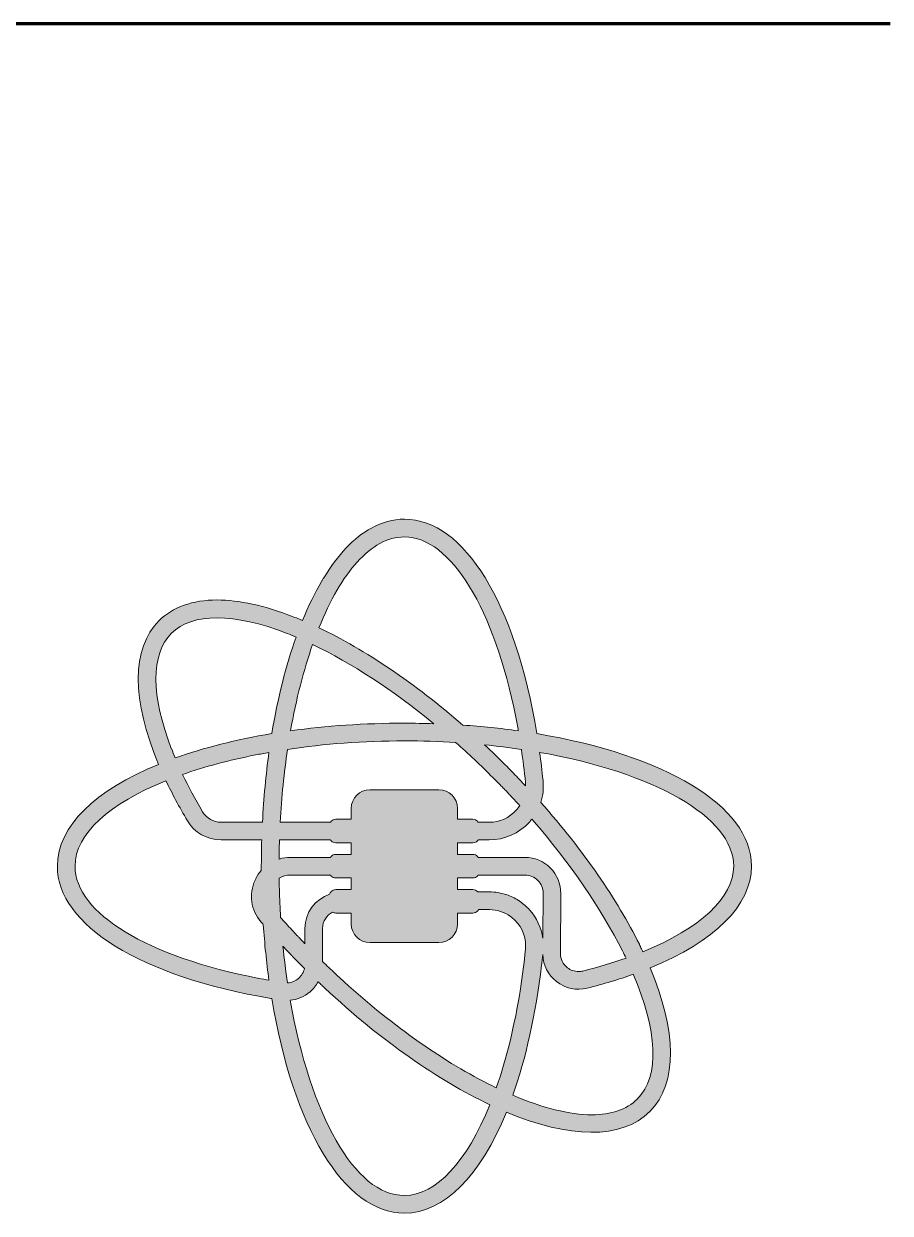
# Model space of a CAD drawing. Header units: millimetres. Extents: x -1 to 32, y -33 to 0.
# Drawn here: x 12.47 to 21, y -11.71 to 0 of the extents above; entities that cross this region are included whole.
import ezdxf

# ---------------------------------------------------------------- set-up
doc = ezdxf.new("R2010")
doc.units = ezdxf.units.MM
doc.header["$MEASUREMENT"] = 0
doc.layers.add('Calque 1', color=7, linetype='Continuous', lineweight=0)

# ---------------------------------------------------------------- blocks, each defined once
blk = doc.blocks.new('Block_0')
at = {"layer": 'Calque 1'}
h = blk.add_hatch(color=250, dxfattribs=at)
h.dxf.hatch_style = 2
edge = h.paths.add_edge_path()
edge.add_spline(control_points=[(18.566, -9.136), (18.561, -9.126), (18.556, -9.116), (18.552, -9.106), (18.548, -9.099), (18.545, -9.093), (18.542, -9.086), (18.538, -9.079), (18.535, -9.073), (18.532, -9.066), (18.532, -9.065), (18.531, -9.064), (18.531, -9.063), (18.531, -9.063), (18.531, -9.063), (18.531, -9.063), (18.312, -8.622), (17.982, -8.141), (17.56, -7.666), (17.582, -7.597), (17.59, -7.523), (17.582, -7.449), (17.573, -7.355), (17.562, -7.263), (17.549, -7.173), (18.664, -7.371), (19.459, -7.805), (19.459, -8.294), (19.459, -8.604), (19.129, -8.907), (18.566, -9.136)], knot_values=[0, 0, 0, 0, 1, 1, 1, 2, 2, 2, 3, 3, 3, 4, 4, 4, 5, 5, 5, 6, 6, 6, 7, 7, 7, 8, 8, 8, 9, 9, 9, 10, 10, 10, 10], degree=3, periodic=0)
edge = h.paths.add_edge_path()
edge.add_spline(control_points=[(18.51, -10.586), (18.405, -10.691), (18.252, -10.741), (18.063, -10.741), (17.844, -10.741), (17.578, -10.674), (17.284, -10.549), (17.412, -10.188), (17.51, -9.755), (17.568, -9.268), (17.569, -9.258), (17.57, -9.248), (17.572, -9.238), (17.573, -9.226), (17.574, -9.215), (17.576, -9.203), (17.577, -9.19), (17.578, -9.177), (17.58, -9.164), (17.583, -9.269), (17.632, -9.365), (17.715, -9.43), (17.801, -9.498), (17.911, -9.521), (18.017, -9.495), (18.179, -9.454), (18.331, -9.408), (18.471, -9.358), (18.705, -9.906), (18.737, -10.359), (18.51, -10.586)], knot_values=[0, 0, 0, 0, 1, 1, 1, 2, 2, 2, 3, 3, 3, 4, 4, 4, 5, 5, 5, 6, 6, 6, 7, 7, 7, 8, 8, 8, 9, 9, 9, 10, 10, 10, 10], degree=3, periodic=0)
edge = h.paths.add_edge_path()
edge.add_spline(control_points=[(17.122, -10.475), (17.093, -10.462), (17.064, -10.447), (17.035, -10.432), (17.035, -10.433), (17.035, -10.433), (17.035, -10.433), (16.575, -10.199), (16.066, -9.841), (15.577, -9.39), (15.574, -9.386), (15.571, -9.383), (15.567, -9.38), (15.556, -9.37), (15.544, -9.359), (15.533, -9.348), (15.514, -9.331), (15.496, -9.313), (15.478, -9.296), (15.476, -9.294), (15.474, -9.292), (15.472, -9.291), (15.452, -9.272), (15.433, -9.253), (15.414, -9.234), (15.413, -9.233), (15.412, -9.233), (15.412, -9.232), (15.412, -9.232), (15.412, -8.906), (15.412, -8.906), (15.412, -8.836), (15.452, -8.776), (15.51, -8.746), (15.519, -8.752), (15.53, -8.755), (15.542, -8.755), (15.542, -8.755), (15.644, -8.755), (15.644, -8.755), (15.644, -8.755), (15.694, -8.755), (15.694, -8.755), (15.694, -8.755), (15.694, -8.863), (15.694, -8.863), (15.694, -8.964), (15.776, -9.046), (15.877, -9.046), (15.877, -9.046), (16.557, -9.046), (16.557, -9.046), (16.658, -9.046), (16.74, -8.964), (16.74, -8.863), (16.74, -8.863), (16.74, -8.755), (16.74, -8.755), (16.74, -8.755), (16.79, -8.755), (16.79, -8.755), (16.79, -8.755), (16.892, -8.755), (16.892, -8.755), (16.91, -8.755), (16.926, -8.748), (16.937, -8.737), (16.942, -8.732), (16.945, -8.727), (16.948, -8.721), (16.948, -8.721), (17.054, -8.721), (17.054, -8.721), (17.129, -8.721), (17.202, -8.745), (17.262, -8.789), (17.265, -8.791), (17.268, -8.793), (17.271, -8.795), (17.272, -8.796), (17.273, -8.797), (17.274, -8.798), (17.36, -8.865), (17.413, -8.971), (17.411, -9.083), (17.411, -9.084), (17.411, -9.086), (17.411, -9.088), (17.411, -9.091), (17.411, -9.095), (17.411, -9.098), (17.411, -9.104), (17.41, -9.109), (17.41, -9.115), (17.396, -9.245), (17.38, -9.374), (17.36, -9.5), (17.303, -9.863), (17.222, -10.192), (17.122, -10.475)], knot_values=[0, 0, 0, 0, 1, 1, 1, 2, 2, 2, 3, 3, 3, 4, 4, 4, 5, 5, 5, 6, 6, 6, 7, 7, 7, 8, 8, 8, 9, 9, 9, 10, 10, 10, 11, 11, 11, 12, 12, 12, 13, 13, 13, 14, 14, 14, 15, 15, 15, 16, 16, 16, 17, 17, 17, 18, 18, 18, 19, 19, 19, 20, 20, 20, 21, 21, 21, 22, 22, 22, 23, 23, 23, 24, 24, 24, 25, 25, 25, 26, 26, 26, 27, 27, 27, 28, 28, 28, 29, 29, 29, 30, 30, 30, 31, 31, 31, 32, 32, 32, 33, 33, 33, 33], degree=3, periodic=0)
edge = h.paths.add_edge_path()
edge.add_spline(control_points=[(16.217, -11.536), (15.726, -11.536), (15.291, -10.735), (15.094, -9.614), (15.165, -9.607), (15.233, -9.578), (15.289, -9.531), (15.321, -9.503), (15.348, -9.469), (15.368, -9.432), (15.375, -9.439), (15.381, -9.444), (15.387, -9.45), (15.398, -9.461), (15.409, -9.471), (15.42, -9.481), (15.425, -9.486), (15.43, -9.491), (15.435, -9.496), (15.986, -10.01), (16.551, -10.402), (17.059, -10.642), (16.834, -11.198), (16.533, -11.536), (16.217, -11.536)], knot_values=[0, 0, 0, 0, 1, 1, 1, 2, 2, 2, 3, 3, 3, 4, 4, 4, 5, 5, 5, 6, 6, 6, 7, 7, 7, 8, 8, 8, 8], degree=3, periodic=0)
edge = h.paths.add_edge_path()
edge.add_spline(control_points=[(15.022, -9.083), (15.024, -9.085), (15.026, -9.087), (15.028, -9.089), (15.033, -9.095), (15.038, -9.1), (15.044, -9.106), (15.044, -9.106), (15.044, -9.106), (15.044, -9.106), (15.054, -9.117), (15.065, -9.129), (15.076, -9.14), (15.086, -9.151), (15.097, -9.161), (15.107, -9.172), (15.11, -9.176), (15.114, -9.179), (15.117, -9.183), (15.151, -9.218), (15.186, -9.254), (15.222, -9.289), (15.226, -9.293), (15.23, -9.297), (15.234, -9.301), (15.225, -9.339), (15.205, -9.373), (15.175, -9.399), (15.144, -9.425), (15.106, -9.44), (15.067, -9.442), (15.049, -9.325), (15.034, -9.205), (15.022, -9.083)], knot_values=[0, 0, 0, 0, 1, 1, 1, 2, 2, 2, 3, 3, 3, 4, 4, 4, 5, 5, 5, 6, 6, 6, 7, 7, 7, 8, 8, 8, 9, 9, 9, 10, 10, 10, 11, 11, 11, 11], degree=3, periodic=0)
edge = h.paths.add_edge_path()
edge.add_spline(control_points=[(14.99, -8.622), (14.99, -8.62), (14.99, -8.618), (14.99, -8.616), (14.989, -8.597), (14.988, -8.577), (14.988, -8.558), (14.987, -8.548), (14.987, -8.537), (14.987, -8.527), (14.987, -8.518), (14.986, -8.51), (14.986, -8.501), (14.986, -8.483), (14.985, -8.465), (14.985, -8.447), (14.985, -8.441), (14.985, -8.436), (14.985, -8.43), (14.985, -8.424), (14.984, -8.418), (14.984, -8.413), (15.017, -8.392), (15.055, -8.381), (15.097, -8.381), (15.097, -8.381), (15.489, -8.381), (15.489, -8.381), (15.491, -8.384), (15.494, -8.388), (15.497, -8.391), (15.508, -8.402), (15.524, -8.409), (15.542, -8.409), (15.542, -8.409), (15.644, -8.409), (15.644, -8.409), (15.644, -8.409), (15.694, -8.409), (15.694, -8.409), (15.694, -8.409), (15.694, -8.524), (15.694, -8.524), (15.694, -8.524), (15.644, -8.524), (15.644, -8.524), (15.644, -8.524), (15.542, -8.524), (15.542, -8.524), (15.524, -8.524), (15.508, -8.532), (15.497, -8.543), (15.49, -8.551), (15.484, -8.56), (15.481, -8.57), (15.34, -8.617), (15.238, -8.75), (15.238, -8.906), (15.238, -8.906), (15.238, -9.057), (15.238, -9.057), (15.237, -9.056), (15.236, -9.055), (15.234, -9.054), (15.221, -9.039), (15.207, -9.025), (15.194, -9.011), (15.189, -9.006), (15.185, -9.002), (15.18, -8.997), (15.174, -8.99), (15.167, -8.983), (15.16, -8.975), (15.145, -8.959), (15.129, -8.942), (15.113, -8.925), (15.112, -8.924), (15.11, -8.922), (15.109, -8.92), (15.09, -8.9), (15.072, -8.879), (15.053, -8.859), (15.053, -8.858), (15.052, -8.858), (15.052, -8.858), (15.034, -8.838), (15.017, -8.818), (14.999, -8.799), (14.996, -8.74), (14.992, -8.681), (14.99, -8.622)], knot_values=[0, 0, 0, 0, 1, 1, 1, 2, 2, 2, 3, 3, 3, 4, 4, 4, 5, 5, 5, 6, 6, 6, 7, 7, 7, 8, 8, 8, 9, 9, 9, 10, 10, 10, 11, 11, 11, 12, 12, 12, 13, 13, 13, 14, 14, 14, 15, 15, 15, 16, 16, 16, 17, 17, 17, 18, 18, 18, 19, 19, 19, 20, 20, 20, 21, 21, 21, 22, 22, 22, 23, 23, 23, 24, 24, 24, 25, 25, 25, 26, 26, 26, 27, 27, 27, 28, 28, 28, 29, 29, 29, 30, 30, 30, 30], degree=3, periodic=0)
edge = h.paths.add_edge_path()
edge.add_spline(control_points=[(14.984, -8.218), (14.984, -8.199), (14.984, -8.18), (14.985, -8.161), (14.985, -8.154), (14.985, -8.147), (14.985, -8.139), (14.985, -8.126), (14.986, -8.112), (14.986, -8.099), (14.986, -8.084), (14.987, -8.069), (14.987, -8.054), (14.987, -8.051), (14.987, -8.047), (14.987, -8.044), (14.987, -8.041), (14.988, -8.038), (14.988, -8.035), (14.988, -8.035), (15.489, -8.035), (15.489, -8.035), (15.491, -8.038), (15.494, -8.042), (15.497, -8.045), (15.508, -8.056), (15.524, -8.063), (15.542, -8.063), (15.542, -8.063), (15.644, -8.063), (15.644, -8.063), (15.644, -8.063), (15.694, -8.063), (15.694, -8.063), (15.694, -8.063), (15.694, -8.178), (15.694, -8.178), (15.694, -8.178), (15.644, -8.178), (15.644, -8.178), (15.644, -8.178), (15.542, -8.178), (15.542, -8.178), (15.524, -8.178), (15.508, -8.186), (15.497, -8.197), (15.494, -8.2), (15.491, -8.203), (15.489, -8.207), (15.489, -8.207), (15.097, -8.207), (15.097, -8.207), (15.058, -8.207), (15.02, -8.212), (14.984, -8.223), (14.984, -8.221), (14.984, -8.22), (14.984, -8.218)], knot_values=[0, 0, 0, 0, 1, 1, 1, 2, 2, 2, 3, 3, 3, 4, 4, 4, 5, 5, 5, 6, 6, 6, 7, 7, 7, 8, 8, 8, 9, 9, 9, 10, 10, 10, 11, 11, 11, 12, 12, 12, 13, 13, 13, 14, 14, 14, 15, 15, 15, 16, 16, 16, 17, 17, 17, 18, 18, 18, 19, 19, 19, 19], degree=3, periodic=0)
edge = h.paths.add_edge_path()
edge.add_spline(control_points=[(13.962, -7.228), (13.948, -7.197), (13.936, -7.166), (13.924, -7.135), (13.924, -7.135), (13.924, -7.136), (13.923, -7.136), (13.724, -6.619), (13.718, -6.208), (13.924, -6.001), (14.129, -5.797), (14.54, -5.798), (15.064, -6.002), (15.064, -6.002), (15.064, -6.002), (15.064, -6.002), (15.093, -6.013), (15.122, -6.025), (15.152, -6.038), (15.052, -6.317), (14.97, -6.637), (14.912, -6.989), (14.561, -7.047), (14.241, -7.128), (13.962, -7.228)], knot_values=[0, 0, 0, 0, 1, 1, 1, 2, 2, 2, 3, 3, 3, 4, 4, 4, 5, 5, 5, 6, 6, 6, 7, 7, 7, 8, 8, 8, 8], degree=3, periodic=0)
edge = h.paths.add_edge_path()
edge.add_spline(control_points=[(14.884, -7.174), (14.854, -7.393), (14.832, -7.623), (14.82, -7.861), (14.82, -7.861), (14.742, -7.861), (14.742, -7.861), (14.742, -7.861), (14.412, -7.861), (14.412, -7.861), (14.338, -7.861), (14.268, -7.821), (14.231, -7.758), (14.156, -7.632), (14.091, -7.509), (14.034, -7.391), (14.249, -7.315), (14.49, -7.25), (14.75, -7.199), (14.75, -7.199), (14.75, -7.199), (14.75, -7.199), (14.794, -7.19), (14.839, -7.182), (14.884, -7.174)], knot_values=[0, 0, 0, 0, 1, 1, 1, 2, 2, 2, 3, 3, 3, 4, 4, 4, 5, 5, 5, 6, 6, 6, 7, 7, 7, 8, 8, 8, 8], degree=3, periodic=0)
edge = h.paths.add_edge_path()
edge.add_spline(control_points=[(14.784, -9.398), (13.692, -9.188), (12.975, -8.757), (12.975, -8.294), (12.975, -7.972), (13.318, -7.675), (13.87, -7.452), (13.931, -7.58), (14.001, -7.711), (14.081, -7.846), (14.15, -7.963), (14.276, -8.035), (14.412, -8.035), (14.412, -8.035), (14.813, -8.035), (14.813, -8.035), (14.812, -8.071), (14.811, -8.107), (14.811, -8.143), (14.811, -8.144), (14.811, -8.144), (14.811, -8.144), (14.81, -8.168), (14.81, -8.191), (14.81, -8.215), (14.81, -8.218), (14.81, -8.221), (14.81, -8.224), (14.809, -8.247), (14.809, -8.271), (14.809, -8.294), (14.809, -8.308), (14.809, -8.322), (14.809, -8.335), (14.788, -8.359), (14.769, -8.387), (14.754, -8.416), (14.754, -8.417), (14.754, -8.417), (14.754, -8.418), (14.751, -8.422), (14.749, -8.427), (14.747, -8.432), (14.684, -8.57), (14.706, -8.727), (14.805, -8.842), (14.813, -8.851), (14.821, -8.859), (14.828, -8.868), (14.841, -9.057), (14.86, -9.24), (14.884, -9.416), (14.851, -9.41), (14.817, -9.404), (14.784, -9.397), (14.784, -9.398), (14.784, -9.398), (14.784, -9.398)], knot_values=[0, 0, 0, 0, 1, 1, 1, 2, 2, 2, 3, 3, 3, 4, 4, 4, 5, 5, 5, 6, 6, 6, 7, 7, 7, 8, 8, 8, 9, 9, 9, 10, 10, 10, 11, 11, 11, 12, 12, 12, 13, 13, 13, 14, 14, 14, 15, 15, 15, 16, 16, 16, 17, 17, 17, 18, 18, 18, 19, 19, 19, 19], degree=3, periodic=0)
edge = h.paths.add_edge_path()
edge.add_spline(control_points=[(15.314, -6.111), (15.699, -6.295), (16.106, -6.562), (16.506, -6.891), (16.411, -6.888), (16.314, -6.886), (16.217, -6.886), (15.823, -6.886), (15.446, -6.912), (15.097, -6.961), (15.152, -6.649), (15.226, -6.362), (15.314, -6.111)], knot_values=[0, 0, 0, 0, 1, 1, 1, 2, 2, 2, 3, 3, 3, 4, 4, 4, 4], degree=3, periodic=0)
edge = h.paths.add_edge_path()
edge.add_spline(control_points=[(15.753, -5.299), (15.824, -5.221), (15.899, -5.16), (15.976, -5.117), (15.976, -5.117), (15.976, -5.117), (15.976, -5.117), (16.054, -5.074), (16.135, -5.052), (16.217, -5.052), (16.677, -5.052), (17.104, -5.768), (17.314, -6.827), (17.314, -6.827), (17.314, -6.827), (17.314, -6.827), (17.323, -6.871), (17.331, -6.916), (17.339, -6.961), (17.163, -6.936), (16.98, -6.918), (16.792, -6.905), (16.321, -6.495), (15.834, -6.164), (15.376, -5.947), (15.485, -5.675), (15.613, -5.453), (15.753, -5.299)], knot_values=[0, 0, 0, 0, 1, 1, 1, 2, 2, 2, 3, 3, 3, 4, 4, 4, 5, 5, 5, 6, 6, 6, 7, 7, 7, 8, 8, 8, 9, 9, 9, 9], degree=3, periodic=0)
edge = h.paths.add_edge_path()
edge.add_spline(control_points=[(17.409, -7.467), (17.41, -7.479), (17.411, -7.491), (17.411, -7.504), (17.371, -7.461), (17.331, -7.419), (17.29, -7.377), (17.288, -7.375), (17.287, -7.373), (17.285, -7.372), (17.261, -7.347), (17.237, -7.323), (17.213, -7.298), (17.144, -7.23), (17.076, -7.164), (17.006, -7.099), (17.13, -7.111), (17.251, -7.126), (17.369, -7.144), (17.384, -7.249), (17.398, -7.357), (17.409, -7.467)], knot_values=[0, 0, 0, 0, 1, 1, 1, 2, 2, 2, 3, 3, 3, 4, 4, 4, 5, 5, 5, 6, 6, 6, 7, 7, 7, 7], degree=3, periodic=0)
edge = h.paths.add_edge_path()
edge.add_spline(control_points=[(16.74, -8.409), (16.74, -8.409), (16.79, -8.409), (16.79, -8.409), (16.79, -8.409), (16.892, -8.409), (16.892, -8.409), (16.91, -8.409), (16.926, -8.402), (16.937, -8.391), (16.94, -8.388), (16.943, -8.384), (16.945, -8.381), (16.945, -8.381), (17.404, -8.381), (17.404, -8.381), (17.452, -8.381), (17.497, -8.4), (17.531, -8.434), (17.565, -8.468), (17.583, -8.513), (17.583, -8.561), (17.583, -8.561), (17.58, -9.004), (17.58, -9.004), (17.566, -8.9), (17.52, -8.802), (17.449, -8.723), (17.421, -8.692), (17.39, -8.665), (17.357, -8.642), (17.352, -8.639), (17.348, -8.636), (17.343, -8.633), (17.342, -8.632), (17.342, -8.632), (17.341, -8.631), (17.304, -8.608), (17.265, -8.588), (17.222, -8.574), (17.222, -8.574), (17.222, -8.575), (17.222, -8.575), (17.168, -8.557), (17.112, -8.547), (17.054, -8.547), (17.054, -8.547), (16.941, -8.547), (16.941, -8.547), (16.94, -8.546), (16.938, -8.544), (16.937, -8.543), (16.926, -8.532), (16.91, -8.524), (16.892, -8.524), (16.892, -8.524), (16.79, -8.524), (16.79, -8.524), (16.79, -8.524), (16.74, -8.524), (16.74, -8.524), (16.74, -8.524), (16.74, -8.409), (16.74, -8.409)], knot_values=[0, 0, 0, 0, 1, 1, 1, 2, 2, 2, 3, 3, 3, 4, 4, 4, 5, 5, 5, 6, 6, 6, 7, 7, 7, 8, 8, 8, 9, 9, 9, 10, 10, 10, 11, 11, 11, 12, 12, 12, 13, 13, 13, 14, 14, 14, 15, 15, 15, 16, 16, 16, 17, 17, 17, 18, 18, 18, 19, 19, 19, 20, 20, 20, 21, 21, 21, 21], degree=3, periodic=0)
edge = h.paths.add_edge_path()
edge.add_spline(control_points=[(16.557, -7.541), (16.557, -7.541), (15.877, -7.541), (15.877, -7.541), (15.776, -7.541), (15.694, -7.623), (15.694, -7.725), (15.694, -7.725), (15.694, -7.832), (15.694, -7.832), (15.694, -7.832), (15.644, -7.832), (15.644, -7.832), (15.644, -7.832), (15.542, -7.832), (15.542, -7.832), (15.524, -7.832), (15.508, -7.84), (15.497, -7.851), (15.494, -7.854), (15.491, -7.857), (15.489, -7.861), (15.489, -7.861), (14.995, -7.861), (14.995, -7.861), (15.008, -7.612), (15.033, -7.372), (15.067, -7.144), (15.426, -7.09), (15.814, -7.06), (16.217, -7.06), (16.388, -7.06), (16.557, -7.066), (16.722, -7.076), (16.846, -7.186), (16.969, -7.301), (17.089, -7.422), (17.111, -7.443), (17.132, -7.465), (17.153, -7.487), (17.163, -7.496), (17.173, -7.506), (17.183, -7.516), (17.193, -7.528), (17.204, -7.539), (17.215, -7.55), (17.228, -7.563), (17.24, -7.576), (17.253, -7.59), (17.259, -7.596), (17.264, -7.602), (17.27, -7.608), (17.298, -7.638), (17.326, -7.668), (17.353, -7.698), (17.343, -7.714), (17.332, -7.728), (17.319, -7.742), (17.251, -7.818), (17.154, -7.861), (17.053, -7.861), (17.053, -7.861), (16.945, -7.861), (16.945, -7.861), (16.943, -7.857), (16.94, -7.854), (16.937, -7.851), (16.926, -7.84), (16.91, -7.832), (16.892, -7.832), (16.892, -7.832), (16.79, -7.832), (16.79, -7.832), (16.79, -7.832), (16.74, -7.832), (16.74, -7.832), (16.74, -7.832), (16.74, -7.725), (16.74, -7.725), (16.74, -7.623), (16.658, -7.541), (16.557, -7.541)], knot_values=[0, 0, 0, 0, 1, 1, 1, 2, 2, 2, 3, 3, 3, 4, 4, 4, 5, 5, 5, 6, 6, 6, 7, 7, 7, 8, 8, 8, 9, 9, 9, 10, 10, 10, 11, 11, 11, 12, 12, 12, 13, 13, 13, 14, 14, 14, 15, 15, 15, 16, 16, 16, 17, 17, 17, 18, 18, 18, 19, 19, 19, 20, 20, 20, 21, 21, 21, 22, 22, 22, 23, 23, 23, 24, 24, 24, 25, 25, 25, 26, 26, 26, 27, 27, 27, 27], degree=3, periodic=0)
edge = h.paths.add_edge_path()
edge.add_spline(control_points=[(17.472, -7.831), (17.854, -8.27), (18.158, -8.718), (18.364, -9.128), (18.364, -9.128), (18.364, -9.128), (18.364, -9.128), (18.376, -9.152), (18.387, -9.175), (18.399, -9.199), (18.268, -9.245), (18.126, -9.288), (17.975, -9.326), (17.96, -9.33), (17.946, -9.331), (17.932, -9.331), (17.893, -9.331), (17.854, -9.318), (17.823, -9.293), (17.779, -9.259), (17.753, -9.207), (17.754, -9.15), (17.754, -9.15), (17.757, -8.562), (17.757, -8.562), (17.758, -8.467), (17.721, -8.378), (17.654, -8.311), (17.588, -8.244), (17.499, -8.207), (17.404, -8.207), (17.404, -8.207), (16.945, -8.207), (16.945, -8.207), (16.943, -8.203), (16.94, -8.2), (16.937, -8.197), (16.926, -8.186), (16.91, -8.178), (16.892, -8.178), (16.892, -8.178), (16.79, -8.178), (16.79, -8.178), (16.79, -8.178), (16.74, -8.178), (16.74, -8.178), (16.74, -8.178), (16.74, -8.063), (16.74, -8.063), (16.74, -8.063), (16.79, -8.063), (16.79, -8.063), (16.79, -8.063), (16.892, -8.063), (16.892, -8.063), (16.91, -8.063), (16.926, -8.056), (16.937, -8.045), (16.94, -8.042), (16.943, -8.038), (16.945, -8.035), (16.945, -8.035), (17.053, -8.035), (17.053, -8.035), (17.203, -8.035), (17.348, -7.971), (17.448, -7.859), (17.456, -7.85), (17.464, -7.841), (17.472, -7.831)], knot_values=[0, 0, 0, 0, 1, 1, 1, 2, 2, 2, 3, 3, 3, 4, 4, 4, 5, 5, 5, 6, 6, 6, 7, 7, 7, 8, 8, 8, 9, 9, 9, 10, 10, 10, 11, 11, 11, 12, 12, 12, 13, 13, 13, 14, 14, 14, 15, 15, 15, 16, 16, 16, 17, 17, 17, 18, 18, 18, 19, 19, 19, 20, 20, 20, 21, 21, 21, 22, 22, 22, 23, 23, 23, 23], degree=3, periodic=0)
edge = h.paths.add_edge_path()
edge.add_spline(control_points=[(17.521, -6.989), (17.31, -5.708), (16.808, -4.877), (16.217, -4.877), (16.105, -4.877), (15.996, -4.908), (15.892, -4.965), (15.892, -4.965), (15.892, -4.965), (15.892, -4.965), (15.72, -5.059), (15.562, -5.228), (15.423, -5.456), (15.418, -5.464), (15.413, -5.472), (15.409, -5.48), (15.407, -5.483), (15.404, -5.487), (15.402, -5.491), (15.335, -5.605), (15.272, -5.734), (15.214, -5.875), (15.204, -5.871), (15.194, -5.866), (15.185, -5.862), (15.164, -5.854), (15.144, -5.846), (15.124, -5.838), (15.124, -5.838), (15.124, -5.838), (15.124, -5.838), (14.842, -5.728), (14.588, -5.673), (14.372, -5.673), (14.132, -5.673), (13.938, -5.742), (13.801, -5.878), (13.529, -6.15), (13.533, -6.659), (13.798, -7.291), (13.179, -7.544), (12.801, -7.897), (12.801, -8.294), (12.801, -8.874), (13.622, -9.381), (14.903, -9.596), (14.906, -9.596), (14.909, -9.597), (14.912, -9.597), (15.119, -10.848), (15.619, -11.71), (16.217, -11.71), (16.611, -11.71), (16.966, -11.341), (17.221, -10.715), (17.837, -10.972), (18.353, -10.989), (18.633, -10.71), (18.913, -10.429), (18.895, -9.912), (18.637, -9.295), (19.271, -9.036), (19.634, -8.68), (19.634, -8.294), (19.634, -7.696), (18.772, -7.196), (17.521, -6.989)], knot_values=[0, 0, 0, 0, 1, 1, 1, 2, 2, 2, 3, 3, 3, 4, 4, 4, 5, 5, 5, 6, 6, 6, 7, 7, 7, 8, 8, 8, 9, 9, 9, 10, 10, 10, 11, 11, 11, 12, 12, 12, 13, 13, 13, 14, 14, 14, 15, 15, 15, 16, 16, 16, 17, 17, 17, 18, 18, 18, 19, 19, 19, 20, 20, 20, 21, 21, 21, 22, 22, 22, 22], degree=3, periodic=0)
at = {"layer": 'Calque 1', "color": 1, "lineweight": 70}
blk.add_line((21, 0), (1, 0), dxfattribs=at)
at = {"layer": 'Calque 1'}
for points, knots in [([(17.521, -6.989), (17.31, -5.708), (16.808, -4.877), (16.217, -4.877), (16.105, -4.877), (15.996, -4.908), (15.892, -4.965), (15.892, -4.965), (15.892, -4.965), (15.892, -4.965), (15.72, -5.059), (15.562, -5.228), (15.423, -5.456), (15.418, -5.464), (15.413, -5.472), (15.409, -5.48), (15.407, -5.483), (15.404, -5.487), (15.402, -5.491), (15.335, -5.605), (15.272, -5.734), (15.214, -5.875), (15.204, -5.871), (15.194, -5.866), (15.185, -5.862), (15.164, -5.854), (15.144, -5.846), (15.124, -5.838), (15.124, -5.838), (15.124, -5.838), (15.124, -5.838), (14.842, -5.728), (14.588, -5.673), (14.372, -5.673), (14.132, -5.673), (13.938, -5.742), (13.801, -5.878), (13.529, -6.15), (13.533, -6.659), (13.798, -7.291), (13.179, -7.544), (12.801, -7.897), (12.801, -8.294), (12.801, -8.874), (13.622, -9.381), (14.903, -9.596), (14.906, -9.596), (14.909, -9.597), (14.912, -9.597), (15.119, -10.848), (15.619, -11.71), (16.217, -11.71), (16.611, -11.71), (16.966, -11.341), (17.221, -10.715), (17.837, -10.972), (18.353, -10.989), (18.633, -10.71), (18.913, -10.429), (18.895, -9.912), (18.637, -9.295), (19.271, -9.036), (19.634, -8.68), (19.634, -8.294), (19.634, -7.696), (18.772, -7.196), (17.521, -6.989)], [0, 0, 0, 0, 1, 1, 1, 2, 2, 2, 3, 3, 3, 4, 4, 4, 5, 5, 5, 6, 6, 6, 7, 7, 7, 8, 8, 8, 9, 9, 9, 10, 10, 10, 11, 11, 11, 12, 12, 12, 13, 13, 13, 14, 14, 14, 15, 15, 15, 16, 16, 16, 17, 17, 17, 18, 18, 18, 19, 19, 19, 20, 20, 20, 21, 21, 21, 22, 22, 22, 22]), ([(15.753, -5.299), (15.824, -5.221), (15.899, -5.16), (15.976, -5.117), (15.976, -5.117), (15.976, -5.117), (15.976, -5.117), (16.054, -5.074), (16.135, -5.052), (16.217, -5.052), (16.677, -5.052), (17.104, -5.768), (17.314, -6.827), (17.314, -6.827), (17.314, -6.827), (17.314, -6.827), (17.323, -6.871), (17.331, -6.916), (17.339, -6.961), (17.163, -6.936), (16.98, -6.918), (16.792, -6.905), (16.321, -6.495), (15.834, -6.164), (15.376, -5.947), (15.485, -5.675), (15.613, -5.453), (15.753, -5.299)], [0, 0, 0, 0, 1, 1, 1, 2, 2, 2, 3, 3, 3, 4, 4, 4, 5, 5, 5, 6, 6, 6, 7, 7, 7, 8, 8, 8, 9, 9, 9, 9]), ([(13.962, -7.228), (13.948, -7.197), (13.936, -7.166), (13.924, -7.135), (13.924, -7.135), (13.924, -7.136), (13.923, -7.136), (13.724, -6.619), (13.718, -6.208), (13.924, -6.001), (14.129, -5.797), (14.54, -5.798), (15.064, -6.002), (15.064, -6.002), (15.064, -6.002), (15.064, -6.002), (15.093, -6.013), (15.122, -6.025), (15.152, -6.038), (15.052, -6.317), (14.97, -6.637), (14.912, -6.989), (14.561, -7.047), (14.241, -7.128), (13.962, -7.228)], [0, 0, 0, 0, 1, 1, 1, 2, 2, 2, 3, 3, 3, 4, 4, 4, 5, 5, 5, 6, 6, 6, 7, 7, 7, 8, 8, 8, 8]), ([(15.314, -6.111), (15.699, -6.295), (16.106, -6.562), (16.506, -6.891), (16.411, -6.888), (16.314, -6.886), (16.217, -6.886), (15.823, -6.886), (15.446, -6.912), (15.097, -6.961), (15.152, -6.649), (15.226, -6.362), (15.314, -6.111)], [0, 0, 0, 0, 1, 1, 1, 2, 2, 2, 3, 3, 3, 4, 4, 4, 4]), ([(16.557, -7.541), (16.557, -7.541), (15.877, -7.541), (15.877, -7.541), (15.776, -7.541), (15.694, -7.623), (15.694, -7.725), (15.694, -7.725), (15.694, -7.832), (15.694, -7.832), (15.694, -7.832), (15.644, -7.832), (15.644, -7.832), (15.644, -7.832), (15.542, -7.832), (15.542, -7.832), (15.524, -7.832), (15.508, -7.84), (15.497, -7.851), (15.494, -7.854), (15.491, -7.857), (15.489, -7.861), (15.489, -7.861), (14.995, -7.861), (14.995, -7.861), (15.008, -7.612), (15.033, -7.372), (15.067, -7.144), (15.426, -7.09), (15.814, -7.06), (16.217, -7.06), (16.388, -7.06), (16.557, -7.066), (16.722, -7.076), (16.846, -7.186), (16.969, -7.301), (17.089, -7.422), (17.111, -7.443), (17.132, -7.465), (17.153, -7.487), (17.163, -7.496), (17.173, -7.506), (17.183, -7.516), (17.193, -7.528), (17.204, -7.539), (17.215, -7.55), (17.228, -7.563), (17.24, -7.576), (17.253, -7.59), (17.259, -7.596), (17.264, -7.602), (17.27, -7.608), (17.298, -7.638), (17.326, -7.668), (17.353, -7.698), (17.343, -7.714), (17.332, -7.728), (17.319, -7.742), (17.251, -7.818), (17.154, -7.861), (17.053, -7.861), (17.053, -7.861), (16.945, -7.861), (16.945, -7.861), (16.943, -7.857), (16.94, -7.854), (16.937, -7.851), (16.926, -7.84), (16.91, -7.832), (16.892, -7.832), (16.892, -7.832), (16.79, -7.832), (16.79, -7.832), (16.79, -7.832), (16.74, -7.832), (16.74, -7.832), (16.74, -7.832), (16.74, -7.725), (16.74, -7.725), (16.74, -7.623), (16.658, -7.541), (16.557, -7.541)], [0, 0, 0, 0, 1, 1, 1, 2, 2, 2, 3, 3, 3, 4, 4, 4, 5, 5, 5, 6, 6, 6, 7, 7, 7, 8, 8, 8, 9, 9, 9, 10, 10, 10, 11, 11, 11, 12, 12, 12, 13, 13, 13, 14, 14, 14, 15, 15, 15, 16, 16, 16, 17, 17, 17, 18, 18, 18, 19, 19, 19, 20, 20, 20, 21, 21, 21, 22, 22, 22, 23, 23, 23, 24, 24, 24, 25, 25, 25, 26, 26, 26, 27, 27, 27, 27]), ([(17.409, -7.467), (17.41, -7.479), (17.411, -7.491), (17.411, -7.504), (17.371, -7.461), (17.331, -7.419), (17.29, -7.377), (17.288, -7.375), (17.287, -7.373), (17.285, -7.372), (17.261, -7.347), (17.237, -7.323), (17.213, -7.298), (17.144, -7.23), (17.076, -7.164), (17.006, -7.099), (17.13, -7.111), (17.251, -7.126), (17.369, -7.144), (17.384, -7.249), (17.398, -7.357), (17.409, -7.467)], [0, 0, 0, 0, 1, 1, 1, 2, 2, 2, 3, 3, 3, 4, 4, 4, 5, 5, 5, 6, 6, 6, 7, 7, 7, 7]), ([(14.884, -7.174), (14.854, -7.393), (14.832, -7.623), (14.82, -7.861), (14.82, -7.861), (14.742, -7.861), (14.742, -7.861), (14.742, -7.861), (14.412, -7.861), (14.412, -7.861), (14.338, -7.861), (14.268, -7.821), (14.231, -7.758), (14.156, -7.632), (14.091, -7.509), (14.034, -7.391), (14.249, -7.315), (14.49, -7.25), (14.75, -7.199), (14.75, -7.199), (14.75, -7.199), (14.75, -7.199), (14.794, -7.19), (14.839, -7.182), (14.884, -7.174)], [0, 0, 0, 0, 1, 1, 1, 2, 2, 2, 3, 3, 3, 4, 4, 4, 5, 5, 5, 6, 6, 6, 7, 7, 7, 8, 8, 8, 8]), ([(18.566, -9.136), (18.561, -9.126), (18.556, -9.116), (18.552, -9.106), (18.548, -9.099), (18.545, -9.093), (18.542, -9.086), (18.538, -9.079), (18.535, -9.073), (18.532, -9.066), (18.532, -9.065), (18.531, -9.064), (18.531, -9.063), (18.531, -9.063), (18.531, -9.063), (18.531, -9.063), (18.312, -8.622), (17.982, -8.141), (17.56, -7.666), (17.582, -7.597), (17.59, -7.523), (17.582, -7.449), (17.573, -7.355), (17.562, -7.263), (17.549, -7.173), (18.664, -7.371), (19.459, -7.805), (19.459, -8.294), (19.459, -8.604), (19.129, -8.907), (18.566, -9.136)], [0, 0, 0, 0, 1, 1, 1, 2, 2, 2, 3, 3, 3, 4, 4, 4, 5, 5, 5, 6, 6, 6, 7, 7, 7, 8, 8, 8, 9, 9, 9, 10, 10, 10, 10]), ([(14.784, -9.398), (13.692, -9.188), (12.975, -8.757), (12.975, -8.294), (12.975, -7.972), (13.318, -7.675), (13.87, -7.452), (13.931, -7.58), (14.001, -7.711), (14.081, -7.846), (14.15, -7.963), (14.276, -8.035), (14.412, -8.035), (14.412, -8.035), (14.813, -8.035), (14.813, -8.035), (14.812, -8.071), (14.811, -8.107), (14.811, -8.143), (14.811, -8.144), (14.811, -8.144), (14.811, -8.144), (14.81, -8.168), (14.81, -8.191), (14.81, -8.215), (14.81, -8.218), (14.81, -8.221), (14.81, -8.224), (14.809, -8.247), (14.809, -8.271), (14.809, -8.294), (14.809, -8.308), (14.809, -8.322), (14.809, -8.335), (14.788, -8.359), (14.769, -8.387), (14.754, -8.416), (14.754, -8.417), (14.754, -8.417), (14.754, -8.418), (14.751, -8.422), (14.749, -8.427), (14.747, -8.432), (14.684, -8.57), (14.706, -8.727), (14.805, -8.842), (14.813, -8.851), (14.821, -8.859), (14.828, -8.868), (14.841, -9.057), (14.86, -9.24), (14.884, -9.416), (14.851, -9.41), (14.817, -9.404), (14.784, -9.397), (14.784, -9.398), (14.784, -9.398), (14.784, -9.398)], [0, 0, 0, 0, 1, 1, 1, 2, 2, 2, 3, 3, 3, 4, 4, 4, 5, 5, 5, 6, 6, 6, 7, 7, 7, 8, 8, 8, 9, 9, 9, 10, 10, 10, 11, 11, 11, 12, 12, 12, 13, 13, 13, 14, 14, 14, 15, 15, 15, 16, 16, 16, 17, 17, 17, 18, 18, 18, 19, 19, 19, 19]), ([(17.472, -7.831), (17.854, -8.27), (18.158, -8.718), (18.364, -9.128), (18.364, -9.128), (18.364, -9.128), (18.364, -9.128), (18.376, -9.152), (18.387, -9.175), (18.399, -9.199), (18.268, -9.245), (18.126, -9.288), (17.975, -9.326), (17.96, -9.33), (17.946, -9.331), (17.932, -9.331), (17.893, -9.331), (17.854, -9.318), (17.823, -9.293), (17.779, -9.259), (17.753, -9.207), (17.754, -9.15), (17.754, -9.15), (17.757, -8.562), (17.757, -8.562), (17.758, -8.467), (17.721, -8.378), (17.654, -8.311), (17.588, -8.244), (17.499, -8.207), (17.404, -8.207), (17.404, -8.207), (16.945, -8.207), (16.945, -8.207), (16.943, -8.203), (16.94, -8.2), (16.937, -8.197), (16.926, -8.186), (16.91, -8.178), (16.892, -8.178), (16.892, -8.178), (16.79, -8.178), (16.79, -8.178), (16.79, -8.178), (16.74, -8.178), (16.74, -8.178), (16.74, -8.178), (16.74, -8.063), (16.74, -8.063), (16.74, -8.063), (16.79, -8.063), (16.79, -8.063), (16.79, -8.063), (16.892, -8.063), (16.892, -8.063), (16.91, -8.063), (16.926, -8.056), (16.937, -8.045), (16.94, -8.042), (16.943, -8.038), (16.945, -8.035), (16.945, -8.035), (17.053, -8.035), (17.053, -8.035), (17.203, -8.035), (17.348, -7.971), (17.448, -7.859), (17.456, -7.85), (17.464, -7.841), (17.472, -7.831)], [0, 0, 0, 0, 1, 1, 1, 2, 2, 2, 3, 3, 3, 4, 4, 4, 5, 5, 5, 6, 6, 6, 7, 7, 7, 8, 8, 8, 9, 9, 9, 10, 10, 10, 11, 11, 11, 12, 12, 12, 13, 13, 13, 14, 14, 14, 15, 15, 15, 16, 16, 16, 17, 17, 17, 18, 18, 18, 19, 19, 19, 20, 20, 20, 21, 21, 21, 22, 22, 22, 23, 23, 23, 23]), ([(14.984, -8.218), (14.984, -8.199), (14.984, -8.18), (14.985, -8.161), (14.985, -8.154), (14.985, -8.147), (14.985, -8.139), (14.985, -8.126), (14.986, -8.112), (14.986, -8.099), (14.986, -8.084), (14.987, -8.069), (14.987, -8.054), (14.987, -8.051), (14.987, -8.047), (14.987, -8.044), (14.987, -8.041), (14.988, -8.038), (14.988, -8.035), (14.988, -8.035), (15.489, -8.035), (15.489, -8.035), (15.491, -8.038), (15.494, -8.042), (15.497, -8.045), (15.508, -8.056), (15.524, -8.063), (15.542, -8.063), (15.542, -8.063), (15.644, -8.063), (15.644, -8.063), (15.644, -8.063), (15.694, -8.063), (15.694, -8.063), (15.694, -8.063), (15.694, -8.178), (15.694, -8.178), (15.694, -8.178), (15.644, -8.178), (15.644, -8.178), (15.644, -8.178), (15.542, -8.178), (15.542, -8.178), (15.524, -8.178), (15.508, -8.186), (15.497, -8.197), (15.494, -8.2), (15.491, -8.203), (15.489, -8.207), (15.489, -8.207), (15.097, -8.207), (15.097, -8.207), (15.058, -8.207), (15.02, -8.212), (14.984, -8.223), (14.984, -8.221), (14.984, -8.22), (14.984, -8.218)], [0, 0, 0, 0, 1, 1, 1, 2, 2, 2, 3, 3, 3, 4, 4, 4, 5, 5, 5, 6, 6, 6, 7, 7, 7, 8, 8, 8, 9, 9, 9, 10, 10, 10, 11, 11, 11, 12, 12, 12, 13, 13, 13, 14, 14, 14, 15, 15, 15, 16, 16, 16, 17, 17, 17, 18, 18, 18, 19, 19, 19, 19]), ([(14.99, -8.622), (14.99, -8.62), (14.99, -8.618), (14.99, -8.616), (14.989, -8.597), (14.988, -8.577), (14.988, -8.558), (14.987, -8.548), (14.987, -8.537), (14.987, -8.527), (14.987, -8.518), (14.986, -8.51), (14.986, -8.501), (14.986, -8.483), (14.985, -8.465), (14.985, -8.447), (14.985, -8.441), (14.985, -8.436), (14.985, -8.43), (14.985, -8.424), (14.984, -8.418), (14.984, -8.413), (15.017, -8.392), (15.055, -8.381), (15.097, -8.381), (15.097, -8.381), (15.489, -8.381), (15.489, -8.381), (15.491, -8.384), (15.494, -8.388), (15.497, -8.391), (15.508, -8.402), (15.524, -8.409), (15.542, -8.409), (15.542, -8.409), (15.644, -8.409), (15.644, -8.409), (15.644, -8.409), (15.694, -8.409), (15.694, -8.409), (15.694, -8.409), (15.694, -8.524), (15.694, -8.524), (15.694, -8.524), (15.644, -8.524), (15.644, -8.524), (15.644, -8.524), (15.542, -8.524), (15.542, -8.524), (15.524, -8.524), (15.508, -8.532), (15.497, -8.543), (15.49, -8.551), (15.484, -8.56), (15.481, -8.57), (15.34, -8.617), (15.238, -8.75), (15.238, -8.906), (15.238, -8.906), (15.238, -9.057), (15.238, -9.057), (15.237, -9.056), (15.236, -9.055), (15.234, -9.054), (15.221, -9.039), (15.207, -9.025), (15.194, -9.011), (15.189, -9.006), (15.185, -9.002), (15.18, -8.997), (15.174, -8.99), (15.167, -8.983), (15.16, -8.975), (15.145, -8.959), (15.129, -8.942), (15.113, -8.925), (15.112, -8.924), (15.11, -8.922), (15.109, -8.92), (15.09, -8.9), (15.072, -8.879), (15.053, -8.859), (15.053, -8.858), (15.052, -8.858), (15.052, -8.858), (15.034, -8.838), (15.017, -8.818), (14.999, -8.799), (14.996, -8.74), (14.992, -8.681), (14.99, -8.622)], [0, 0, 0, 0, 1, 1, 1, 2, 2, 2, 3, 3, 3, 4, 4, 4, 5, 5, 5, 6, 6, 6, 7, 7, 7, 8, 8, 8, 9, 9, 9, 10, 10, 10, 11, 11, 11, 12, 12, 12, 13, 13, 13, 14, 14, 14, 15, 15, 15, 16, 16, 16, 17, 17, 17, 18, 18, 18, 19, 19, 19, 20, 20, 20, 21, 21, 21, 22, 22, 22, 23, 23, 23, 24, 24, 24, 25, 25, 25, 26, 26, 26, 27, 27, 27, 28, 28, 28, 29, 29, 29, 30, 30, 30, 30]), ([(16.74, -8.409), (16.74, -8.409), (16.79, -8.409), (16.79, -8.409), (16.79, -8.409), (16.892, -8.409), (16.892, -8.409), (16.91, -8.409), (16.926, -8.402), (16.937, -8.391), (16.94, -8.388), (16.943, -8.384), (16.945, -8.381), (16.945, -8.381), (17.404, -8.381), (17.404, -8.381), (17.452, -8.381), (17.497, -8.4), (17.531, -8.434), (17.565, -8.468), (17.583, -8.513), (17.583, -8.561), (17.583, -8.561), (17.58, -9.004), (17.58, -9.004), (17.566, -8.9), (17.52, -8.802), (17.449, -8.723), (17.421, -8.692), (17.39, -8.665), (17.357, -8.642), (17.352, -8.639), (17.348, -8.636), (17.343, -8.633), (17.342, -8.632), (17.342, -8.632), (17.341, -8.631), (17.304, -8.608), (17.265, -8.588), (17.222, -8.574), (17.222, -8.574), (17.222, -8.575), (17.222, -8.575), (17.168, -8.557), (17.112, -8.547), (17.054, -8.547), (17.054, -8.547), (16.941, -8.547), (16.941, -8.547), (16.94, -8.546), (16.938, -8.544), (16.937, -8.543), (16.926, -8.532), (16.91, -8.524), (16.892, -8.524), (16.892, -8.524), (16.79, -8.524), (16.79, -8.524), (16.79, -8.524), (16.74, -8.524), (16.74, -8.524), (16.74, -8.524), (16.74, -8.409), (16.74, -8.409)], [0, 0, 0, 0, 1, 1, 1, 2, 2, 2, 3, 3, 3, 4, 4, 4, 5, 5, 5, 6, 6, 6, 7, 7, 7, 8, 8, 8, 9, 9, 9, 10, 10, 10, 11, 11, 11, 12, 12, 12, 13, 13, 13, 14, 14, 14, 15, 15, 15, 16, 16, 16, 17, 17, 17, 18, 18, 18, 19, 19, 19, 20, 20, 20, 21, 21, 21, 21]), ([(17.122, -10.475), (17.093, -10.462), (17.064, -10.447), (17.035, -10.432), (17.035, -10.433), (17.035, -10.433), (17.035, -10.433), (16.575, -10.199), (16.066, -9.841), (15.577, -9.39), (15.574, -9.386), (15.571, -9.383), (15.567, -9.38), (15.556, -9.37), (15.544, -9.359), (15.533, -9.348), (15.514, -9.331), (15.496, -9.313), (15.478, -9.296), (15.476, -9.294), (15.474, -9.292), (15.472, -9.291), (15.452, -9.272), (15.433, -9.253), (15.414, -9.234), (15.413, -9.233), (15.412, -9.233), (15.412, -9.232), (15.412, -9.232), (15.412, -8.906), (15.412, -8.906), (15.412, -8.836), (15.452, -8.776), (15.51, -8.746), (15.519, -8.752), (15.53, -8.755), (15.542, -8.755), (15.542, -8.755), (15.644, -8.755), (15.644, -8.755), (15.644, -8.755), (15.694, -8.755), (15.694, -8.755), (15.694, -8.755), (15.694, -8.863), (15.694, -8.863), (15.694, -8.964), (15.776, -9.046), (15.877, -9.046), (15.877, -9.046), (16.557, -9.046), (16.557, -9.046), (16.658, -9.046), (16.74, -8.964), (16.74, -8.863), (16.74, -8.863), (16.74, -8.755), (16.74, -8.755), (16.74, -8.755), (16.79, -8.755), (16.79, -8.755), (16.79, -8.755), (16.892, -8.755), (16.892, -8.755), (16.91, -8.755), (16.926, -8.748), (16.937, -8.737), (16.942, -8.732), (16.945, -8.727), (16.948, -8.721), (16.948, -8.721), (17.054, -8.721), (17.054, -8.721), (17.129, -8.721), (17.202, -8.745), (17.262, -8.789), (17.265, -8.791), (17.268, -8.793), (17.271, -8.795), (17.272, -8.796), (17.273, -8.797), (17.274, -8.798), (17.36, -8.865), (17.413, -8.971), (17.411, -9.083), (17.411, -9.084), (17.411, -9.086), (17.411, -9.088), (17.411, -9.091), (17.411, -9.095), (17.411, -9.098), (17.411, -9.104), (17.41, -9.109), (17.41, -9.115), (17.396, -9.245), (17.38, -9.374), (17.36, -9.5), (17.303, -9.863), (17.222, -10.192), (17.122, -10.475)], [0, 0, 0, 0, 1, 1, 1, 2, 2, 2, 3, 3, 3, 4, 4, 4, 5, 5, 5, 6, 6, 6, 7, 7, 7, 8, 8, 8, 9, 9, 9, 10, 10, 10, 11, 11, 11, 12, 12, 12, 13, 13, 13, 14, 14, 14, 15, 15, 15, 16, 16, 16, 17, 17, 17, 18, 18, 18, 19, 19, 19, 20, 20, 20, 21, 21, 21, 22, 22, 22, 23, 23, 23, 24, 24, 24, 25, 25, 25, 26, 26, 26, 27, 27, 27, 28, 28, 28, 29, 29, 29, 30, 30, 30, 31, 31, 31, 32, 32, 32, 33, 33, 33, 33]), ([(15.022, -9.083), (15.024, -9.085), (15.026, -9.087), (15.028, -9.089), (15.033, -9.095), (15.038, -9.1), (15.044, -9.106), (15.044, -9.106), (15.044, -9.106), (15.044, -9.106), (15.054, -9.117), (15.065, -9.129), (15.076, -9.14), (15.086, -9.151), (15.097, -9.161), (15.107, -9.172), (15.11, -9.176), (15.114, -9.179), (15.117, -9.183), (15.151, -9.218), (15.186, -9.254), (15.222, -9.289), (15.226, -9.293), (15.23, -9.297), (15.234, -9.301), (15.225, -9.339), (15.205, -9.373), (15.175, -9.399), (15.144, -9.425), (15.106, -9.44), (15.067, -9.442), (15.049, -9.325), (15.034, -9.205), (15.022, -9.083)], [0, 0, 0, 0, 1, 1, 1, 2, 2, 2, 3, 3, 3, 4, 4, 4, 5, 5, 5, 6, 6, 6, 7, 7, 7, 8, 8, 8, 9, 9, 9, 10, 10, 10, 11, 11, 11, 11]), ([(18.51, -10.586), (18.405, -10.691), (18.252, -10.741), (18.063, -10.741), (17.844, -10.741), (17.578, -10.674), (17.284, -10.549), (17.412, -10.188), (17.51, -9.755), (17.568, -9.268), (17.569, -9.258), (17.57, -9.248), (17.572, -9.238), (17.573, -9.226), (17.574, -9.215), (17.576, -9.203), (17.577, -9.19), (17.578, -9.177), (17.58, -9.164), (17.583, -9.269), (17.632, -9.365), (17.715, -9.43), (17.801, -9.498), (17.911, -9.521), (18.017, -9.495), (18.179, -9.454), (18.331, -9.408), (18.471, -9.358), (18.705, -9.906), (18.737, -10.359), (18.51, -10.586)], [0, 0, 0, 0, 1, 1, 1, 2, 2, 2, 3, 3, 3, 4, 4, 4, 5, 5, 5, 6, 6, 6, 7, 7, 7, 8, 8, 8, 9, 9, 9, 10, 10, 10, 10]), ([(16.217, -11.536), (15.726, -11.536), (15.291, -10.735), (15.094, -9.614), (15.165, -9.607), (15.233, -9.578), (15.289, -9.531), (15.321, -9.503), (15.348, -9.469), (15.368, -9.432), (15.375, -9.439), (15.381, -9.444), (15.387, -9.45), (15.398, -9.461), (15.409, -9.471), (15.42, -9.481), (15.425, -9.486), (15.43, -9.491), (15.435, -9.496), (15.986, -10.01), (16.551, -10.402), (17.059, -10.642), (16.834, -11.198), (16.533, -11.536), (16.217, -11.536)], [0, 0, 0, 0, 1, 1, 1, 2, 2, 2, 3, 3, 3, 4, 4, 4, 5, 5, 5, 6, 6, 6, 7, 7, 7, 8, 8, 8, 8])]:
    blk.add_open_spline(points, degree=3, knots=knots, dxfattribs=at)

msp = doc.modelspace()

# ---------------------------------------------------------------- block references
at = {"layer": 'Calque 1'}
msp.add_blockref('Block_0', (0, 0), dxfattribs=at)

doc.saveas('drawing.dxf')
